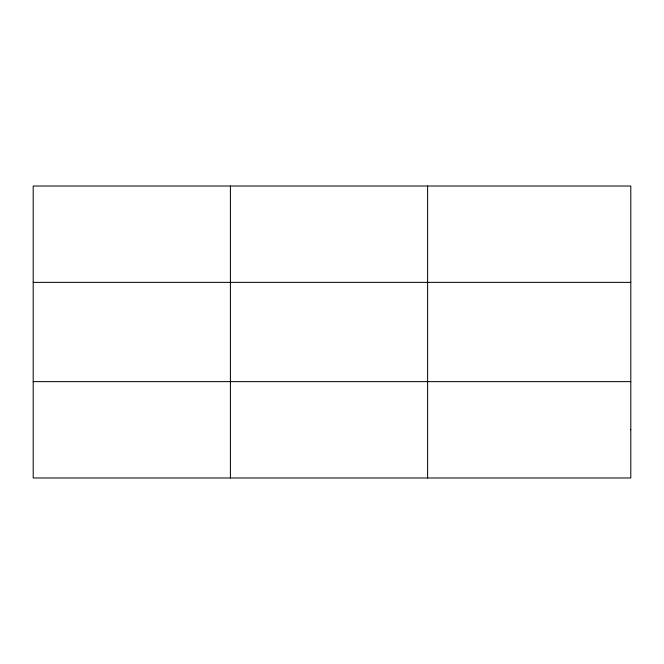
<?xml version="1.0" encoding="UTF-8"?>
<svg xmlns="http://www.w3.org/2000/svg" width="664" height="664" viewBox="0 0 664 664"><rect width="100%" height="100%" fill="white"/><g stroke="black" fill="none" stroke-linecap="round" stroke-linejoin="round"><path stroke-width="1" d="M230.408 477.989L230.408 186.011M427.616 477.989L427.616 186.011M33.2 282.366L630.8 282.366M33.2 381.634L630.8 381.634M630.8 429.807L630.8 477.989L33.2 477.989L33.2 186.011L630.8 186.011L630.8 429.807"/></g></svg>
